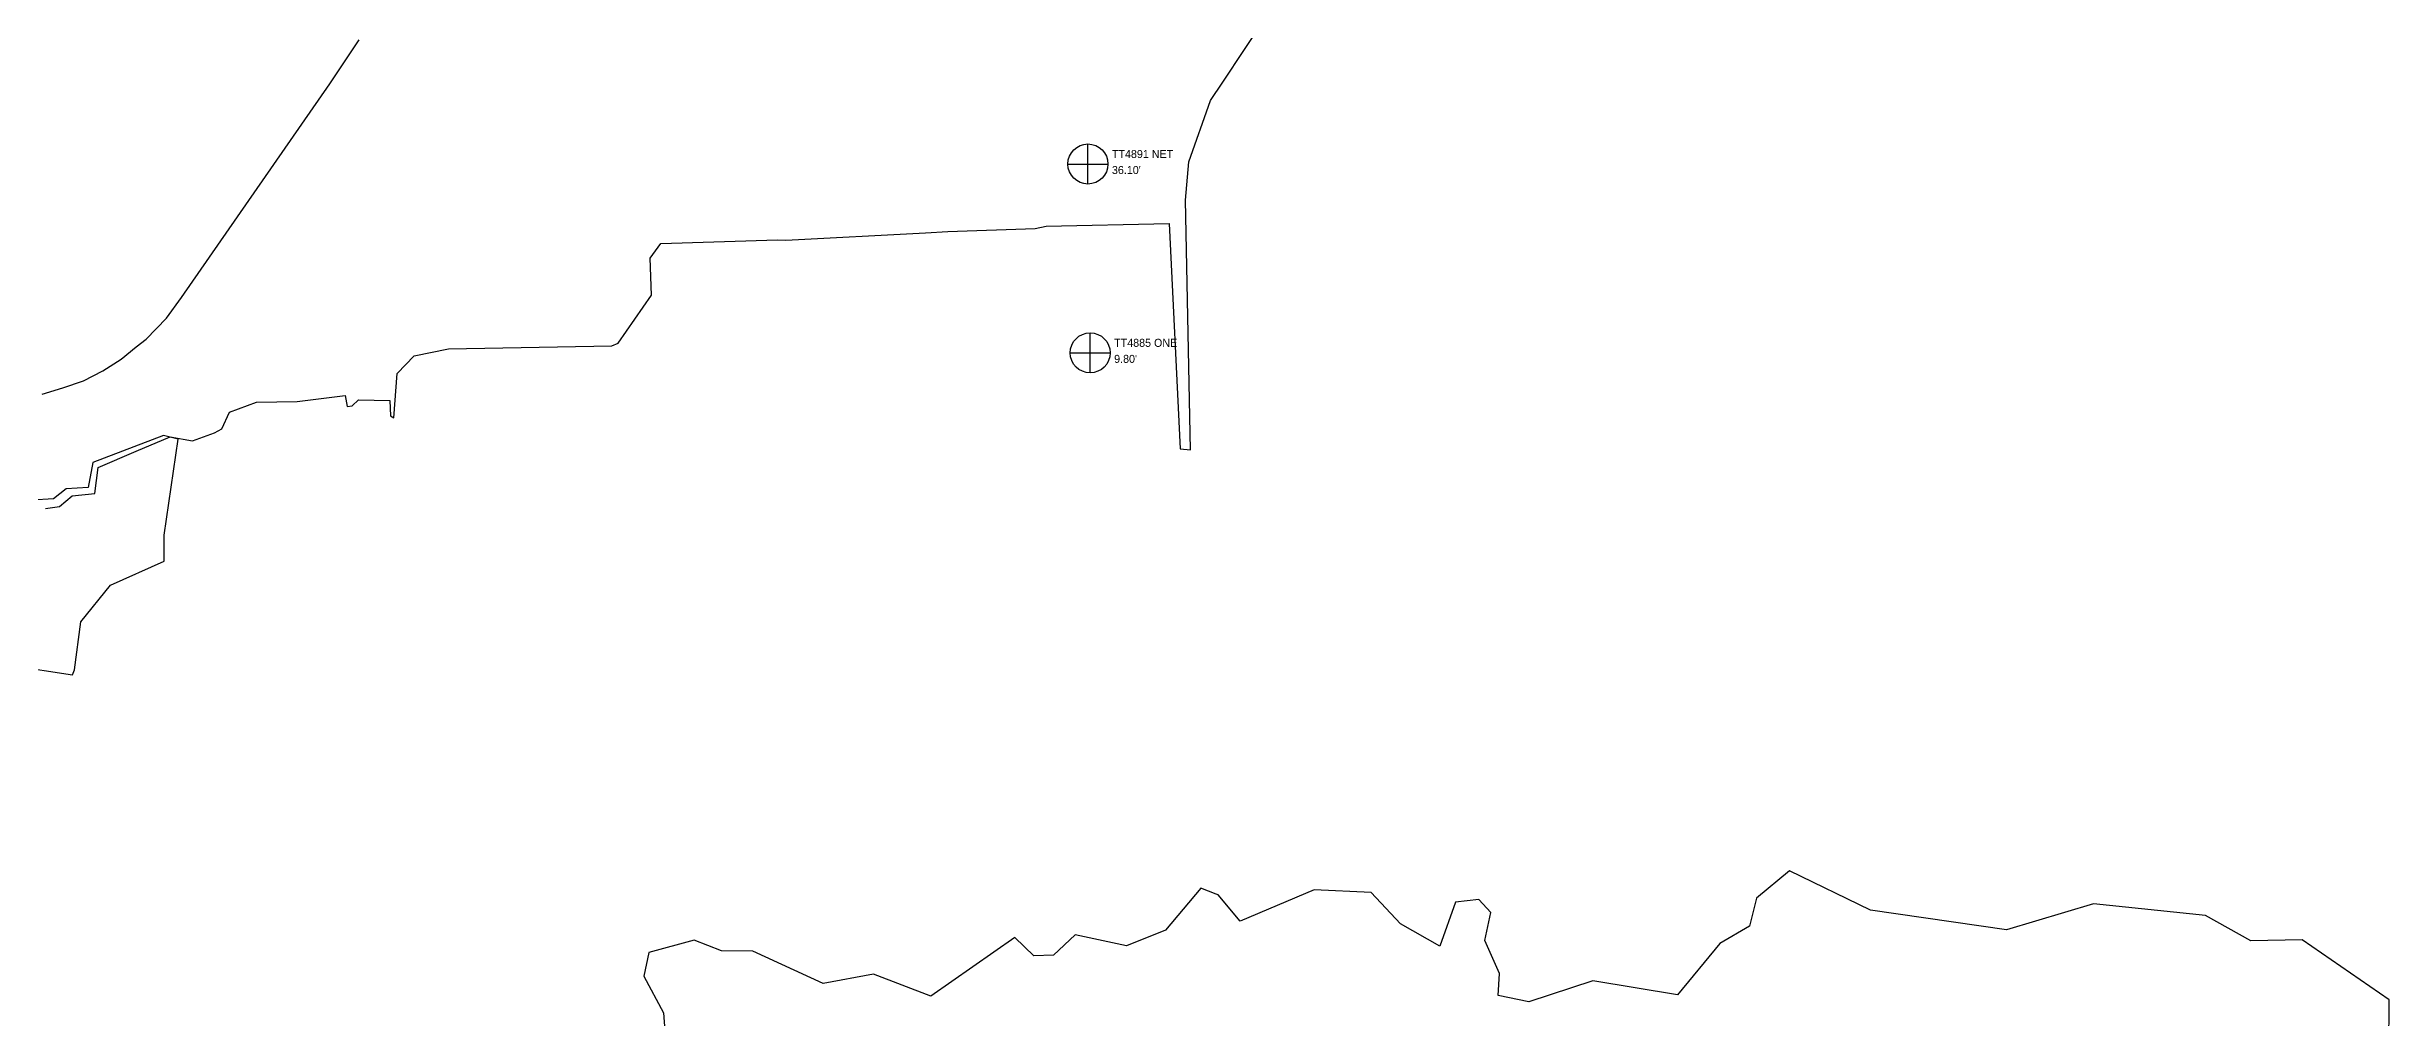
# Model space of a CAD drawing. Extents: x -12748497 to 5449789, y 79630 to 14464147.
# Drawn here: x 3133386 to 3143923, y 311959 to 316322 of the extents above; entities that cross this region are included whole.
import ezdxf

# ---------------------------------------------------------------- set-up
doc = ezdxf.new("R2010")
doc.units = 21
for name, color, linetype in [('ADJOINING_PARCELS', 241, 'Continuous'), ('BENCHMARKS', 2, 'Continuous'), ('BM_LABELS', 2, 'Continuous'), ('CL_MAJOR', 2, 'Continuous'), ('PLSS_TWP', 7, 'Continuous')]:
    doc.layers.add(name, color=color, linetype=linetype)

msp = doc.modelspace()

# ---------------------------------------------------------------- linework, layer by layer
at = {"layer": 'ADJOINING_PARCELS'}
msp.add_lwpolyline([(3133510, 313521), (3133538, 313737), (3133672, 313902), (3133913, 314009), (3133913, 314126), (3133977, 314558), (3133910, 314574), (3133592, 314453), (3133571, 314340), (3133473, 314335), (3133416, 314290), (3133221, 314277), (3133157, 314291), (3133150, 314242), (3132950, 313583), (3133501, 313499), (3133510, 313521)], close=True, dxfattribs=at)
at = {"layer": 'BENCHMARKS'}
for p, q in [((3138069, 315705, 36), (3138069, 315885, 36)), ((3137979, 315795, 36), (3138159, 315795, 36)), ((3138079, 314856, 10), (3138079, 315036, 10)), ((3137989, 314946, 10), (3138169, 314946, 10))]:
    msp.add_line(p, q, dxfattribs=at)
for centre in [(3138069, 315795, 36), (3138079, 314946, 10)]:
    msp.add_circle(centre, 90, dxfattribs=at)
at = {"layer": 'CL_MAJOR'}
msp.add_lwpolyline([(3133365, 314760), (3133457, 314788), (3133550, 314820), (3133638, 314865), (3133720, 314917), (3133787, 314973), (3133833, 315007), (3133924, 315102), (3133991, 315195), (3134658, 316156), (3134791, 316353)], dxfattribs=at)
at = {"layer": 'PLSS_TWP'}
for points in [[(3133380, 314246), (3133442, 314255), (3133499, 314303), (3133601, 314314), (3133617, 314430), (3133788, 314504), (3133941, 314569), (3134041, 314551), (3134140, 314587), (3134173, 314604), (3134207, 314680), (3134329, 314725), (3134511, 314728), (3134727, 314754), (3134737, 314705), (3134759, 314708), (3134788, 314735), (3134928, 314732), (3134932, 314663), (3134947, 314654), (3134962, 314853), (3135038, 314932), (3135193, 314964), (3135927, 314978), (3135956, 314990), (3136105, 315206), (3136099, 315372), (3136147, 315438), (3136672, 315454), (3136710, 315452), (3137338, 315486), (3137439, 315492), (3137831, 315505), (3137881, 315516), (3138434, 315527), (3138484, 314514), (3138531, 314510), (3138508, 315633), (3138523, 315805), (3138621, 316080), (3138676, 316163), (3138871, 316456)], [(3133380, 314246), (3133442, 314255), (3133499, 314303), (3133601, 314314), (3133617, 314430), (3133788, 314504), (3133941, 314569), (3134041, 314551), (3134140, 314587), (3134173, 314604), (3134207, 314680), (3134329, 314725), (3134511, 314728), (3134727, 314754), (3134737, 314705), (3134759, 314708), (3134788, 314735), (3134928, 314732), (3134932, 314663), (3134947, 314654), (3134962, 314853), (3135038, 314932), (3135193, 314964), (3135927, 314978), (3135956, 314990), (3136105, 315206), (3136099, 315372), (3136147, 315438), (3136672, 315454), (3136710, 315452), (3137338, 315486), (3137439, 315492), (3137831, 315505), (3137881, 315516), (3138434, 315527), (3138484, 314514), (3138531, 314510), (3138508, 315633), (3138523, 315805), (3138621, 316080), (3138676, 316163), (3138871, 316456)], [(3143921, 311812), (3143923, 312037), (3143532, 312307), (3143300, 312302), (3143096, 312417), (3142592, 312469), (3142201, 312352), (3141589, 312440), (3141225, 312617), (3141077, 312495), (3141045, 312369), (3140911, 312291), (3140721, 312060), (3140341, 312122), (3140053, 312028), (3139914, 312057), (3139921, 312156), (3139854, 312304), (3139882, 312430), (3139828, 312489), (3139722, 312476), (3139652, 312278), (3139475, 312379), (3139343, 312520), (3139087, 312532), (3138754, 312391), (3138655, 312509), (3138646, 312512), (3138577, 312540), (3138418, 312350), (3138243, 312280), (3138011, 312329), (3137914, 312238), (3137825, 312235), (3137740, 312318), (3137363, 312054), (3137104, 312152), (3136878, 312110), (3136561, 312256), (3136421, 312257), (3136298, 312306), (3136093, 312250), (3136071, 312143), (3136159, 311979), (3136167, 311879)], [(3143921, 311812), (3143923, 312037), (3143532, 312307), (3143300, 312302), (3143096, 312417), (3142592, 312469), (3142201, 312352), (3141589, 312440), (3141225, 312617), (3141077, 312495), (3141045, 312369), (3140911, 312291), (3140721, 312060), (3140341, 312122), (3140053, 312028), (3139914, 312057), (3139921, 312156), (3139854, 312304), (3139882, 312430), (3139828, 312489), (3139722, 312476), (3139652, 312278), (3139475, 312379), (3139343, 312520), (3139087, 312532), (3138754, 312391), (3138655, 312509), (3138646, 312512), (3138577, 312540), (3138418, 312350), (3138243, 312280), (3138011, 312329), (3137914, 312238), (3137825, 312235), (3137740, 312318), (3137363, 312054), (3137104, 312152), (3136878, 312110), (3136561, 312256), (3136421, 312257), (3136298, 312306), (3136093, 312250), (3136071, 312143), (3136159, 311979), (3136167, 311879)]]:
    msp.add_lwpolyline(points, dxfattribs=at)

# ---------------------------------------------------------------- texts
at = {"layer": 'BM_LABELS'}
for s, p in [('TT4891 NET', (3138177, 315822, 36)), ("36.10'", (3138177, 315750, 36)), ('TT4885 ONE', (3138187, 314973, 10)), ("9.80'", (3138187, 314901, 10))]:
    msp.add_text(s, height=36, dxfattribs=at).set_placement(p)

doc.saveas('drawing.dxf')
